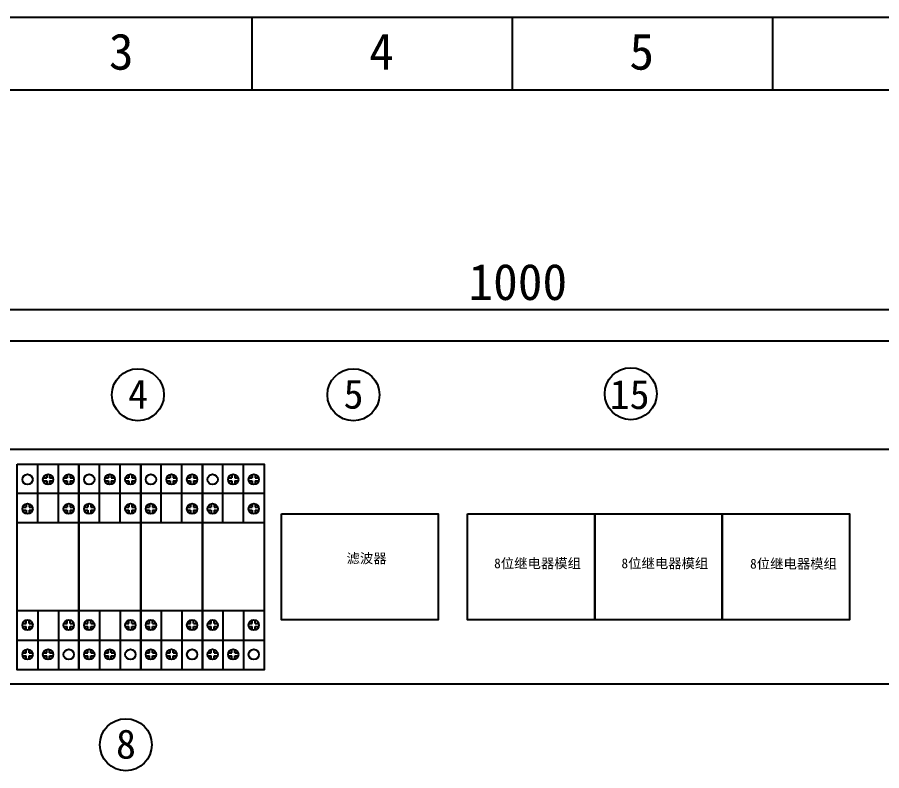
# Model space of a CAD drawing. Header units: millimetres. Extents: x 914 to 910632, y -176 to 682692.
# Drawn here: x 2608.7 to 2668.3, y 1929 to 1980.9 of the extents above; entities that cross this region are included whole.
import ezdxf
from ezdxf.enums import TextEntityAlignment as Align

# ---------------------------------------------------------------- set-up
doc = ezdxf.new("R2010")
doc.units = ezdxf.units.MM
doc.styles.get("Standard").update_dxf_attribs({"font": 'arial.ttf'})
doc.styles.add('宋体', font='')
doc.styles.get('宋体').set_extended_font_data('宋体')
doc.dimstyles.new('ISO-25', dxfattribs={"dimtxt": 2.5, "dimasz": 2.5, "dimexe": 1.25, "dimexo": 0.625, "dimtad": 1, "dimtxsty": 'Standard', "dimcen": 2.5, "dimadec": 0, "dimazin": 0, "dimtfac": 1, "dimtmove": 0, "dimatfit": 3, "dimfxl": 1, "dimarcsym": 0})

# ---------------------------------------------------------------- blocks, each defined once
blk = doc.blocks.new('2Z继电器外形')
for p, q in [((7, -20), (7, 0)), ((14, -20), (14, 0)), ((8.82, -4.72), (10, -4.72)), ((8.82, -5.72), (10, -5.72)), ((10, -3.54), (10, -4.72)), ((10, -5.72), (10, -6.9)), ((11, -3.54), (11, -4.72)), ((11, -4.72), (12.18, -4.72)), ((11, -5.72), (12.18, -5.72)), ((11, -5.72), (11, -6.9)), ((15.82, -4.72), (17, -4.72)), ((15.82, -5.72), (17, -5.72)), ((17, -3.54), (17, -4.72)), ((17, -5.72), (17, -6.9)), ((18, -3.54), (18, -4.72)), ((18, -4.72), (19.18, -4.72)), ((18, -5.72), (19.18, -5.72)), ((18, -5.72), (18, -6.9)), ((21, -10), (0, -10)), ((3, -13.54), (3, -14.72)), ((4, -13.54), (4, -14.72)), ((17, -13.54), (17, -14.72)), ((18, -13.54), (18, -14.72)), ((1.82, -14.72), (3, -14.72)), ((1.82, -15.72), (3, -15.72)), ((3, -15.72), (3, -16.9)), ((4, -14.72), (5.18, -14.72)), ((4, -15.72), (5.18, -15.72)), ((4, -15.72), (4, -16.9)), ((15.82, -14.72), (17, -14.72)), ((15.82, -15.72), (17, -15.72)), ((17, -15.72), (17, -16.9)), ((18, -14.72), (19.18, -14.72)), ((18, -15.72), (19.18, -15.72)), ((18, -15.72), (18, -16.9)), ((21, -20), (0, -20)), ((21, -50), (0, -50)), ((7, -50), (7, -70)), ((14, -50), (14, -70)), ((1.82, -54.28), (3, -54.28)), ((1.82, -55.28), (3, -55.28)), ((3, -54.28), (3, -53.1)), ((3, -56.46), (3, -55.28)), ((4, -54.28), (4, -53.1)), ((4, -54.28), (5.18, -54.28)), ((4, -55.28), (5.18, -55.28)), ((4, -56.46), (4, -55.28)), ((15.82, -54.28), (17, -54.28)), ((15.82, -55.28), (17, -55.28)), ((17, -54.28), (17, -53.1)), ((17, -56.46), (17, -55.28)), ((18, -54.28), (18, -53.1)), ((18, -54.28), (19.18, -54.28)), ((18, -55.28), (19.18, -55.28)), ((18, -56.46), (18, -55.28)), ((21, -60), (0, -60)), ((1.82, -64.28), (3, -64.28)), ((3, -64.28), (3, -63.1)), ((4, -64.28), (4, -63.1)), ((4, -64.28), (5.18, -64.28)), ((8.82, -64.28), (10, -64.28)), ((10, -64.28), (10, -63.1)), ((11, -64.28), (11, -63.1)), ((11, -64.28), (12.18, -64.28)), ((1.82, -65.28), (3, -65.28)), ((3, -66.46), (3, -65.28)), ((4, -65.28), (5.18, -65.28)), ((4, -66.46), (4, -65.28)), ((8.82, -65.28), (10, -65.28)), ((10, -66.46), (10, -65.28)), ((11, -65.28), (12.18, -65.28)), ((11, -66.46), (11, -65.28))]:
    blk.add_line(p, q)
blk.add_lwpolyline([(0, 0), (21, 0), (21, -70), (0, -70)], close=True)
for centre in [(3.5, -5.22), (10.5, -5.22), (17.5, -5.22), (3.5, -15.22), (17.5, -15.22), (3.5, -54.78), (17.5, -54.78), (3.5, -64.78), (10.5, -64.78), (17.5, -64.78)]:
    blk.add_circle(centre, 1.75)
blk = doc.blocks.new('*D352')
at = {"color": 0, "lineweight": -2, "transparency": 16777216}
for p, q in [((2575.671, 1959.204), (2575.671, 1962)), ((2710.671, 1961.375), (2710.671, 1962)), ((2578.171, 1960.75), (2708.171, 1960.75))]:
    blk.add_line(p, q, dxfattribs=at)
at = {"color": 0, "transparency": 16777216}
for points in [[(2578.171, 1961.166), (2578.171, 1960.333), (2575.671, 1960.75)], [(2708.171, 1961.166), (2708.171, 1960.333), (2710.671, 1960.75)]]:
    blk.add_solid(points, dxfattribs=at)
at = {"layer": 'Defpoints', "color": 0, "transparency": 16777216}
for p in [(2710.671, 1960.75), (2710.671, 1960.75), (2575.671, 1958.579)]:
    blk.add_point(p, dxfattribs=at)
at = {"color": 0, "transparency": 16777216, "insert": (2643.171, 1962.625), "char_height": 2.5, "attachment_point": 5, "style": '宋体'}
blk.add_mtext('1000', dxfattribs=at)
blk = doc.blocks.new('制图图框')
for p, q in [((-2700.084, 789.318), (-2403.084, 789.318)), ((-2641.272, 789.318), (-2641.272, 784.318)), ((-2623.334, 789.318), (-2623.334, 784.318)), ((-2605.397, 789.318), (-2605.397, 784.318)), ((-2695.084, 784.318), (-2408.084, 784.318))]:
    blk.add_line(p, q)
at = {"style": '宋体'}
for s, p in [('3', (-2651.133, 785.708)), ('4', (-2633.195, 785.708)), ('5', (-2615.258, 785.708))]:
    blk.add_text(s, height=2.5, dxfattribs=at).set_placement(p)

msp = doc.modelspace()

# ---------------------------------------------------------------- linework, layer by layer
at = {"color": 1}
for p, q in [((2575.671, 1958.579), (2710.671, 1958.579)), ((2583.771, 1951.12), (2702.571, 1951.12)), ((2702.571, 1934.92), (2583.771, 1934.92))]:
    msp.add_line(p, q, dxfattribs=at)
for points in [[(2626.886, 1946.654), (2637.686, 1946.654), (2637.686, 1939.348), (2626.886, 1939.348)], [(2639.711, 1946.654), (2648.486, 1946.654), (2648.486, 1939.348), (2639.711, 1939.348)], [(2648.486, 1946.654), (2657.261, 1946.654), (2657.261, 1939.348), (2648.486, 1939.348)], [(2657.261, 1946.654), (2666.036, 1946.654), (2666.036, 1939.348), (2657.261, 1939.348)]]:
    msp.add_lwpolyline(points, close=True)
for centre in [(2616.986, 1954.865), (2631.839, 1954.865), (2650.957, 1954.938), (2616.154, 1930.749)]:
    msp.add_circle(centre, 1.792)

# ---------------------------------------------------------------- block references
msp.add_blockref('制图图框', (5266.122, 1191.56))
at = {"xscale": 0.2025, "yscale": 0.2025, "zscale": 0.07776000000000001}
for p in [(2608.673, 1950.089), (2612.925, 1950.089), (2617.178, 1950.089), (2621.43, 1950.089)]:
    msp.add_blockref('2Z继电器外形', p, dxfattribs=at)

# ---------------------------------------------------------------- texts
at = {"style": '宋体'}
for s, p in [('4', (2616.312, 1953.907)), ('5', (2631.164, 1953.907)), ('15', (2649.508, 1953.884)), ('8', (2615.48, 1929.791))]:
    msp.add_text(s, height=2.016, dxfattribs=at).set_placement(p)
at = {"color": 7, "style": '宋体'}
for s, p in [('滤波器', (2631.369, 1943.054)), ('8位继电器模组', (2641.54, 1942.71)), ('8位继电器模组', (2650.315, 1942.71)), ('8位继电器模组', (2659.182, 1942.679))]:
    msp.add_text(s, height=0.675, dxfattribs=at).set_placement(p, align=Align.BOTTOM_LEFT)

# ---------------------------------------------------------------- dimensions: what is measured, and where the dimension line sits
dim = msp.add_linear_dim(base=(2710.671, 1960.75), p1=(2575.671, 1958.579), p2=(2710.671, 1960.75), text='1000', dimstyle='ISO-25', override={"dimtxsty": '宋体'})
dim.commit()
dim.dimension.update_dxf_attribs({"geometry": '*D352', "text_midpoint": (2643.171, 1962.625)})

doc.saveas('drawing.dxf')
